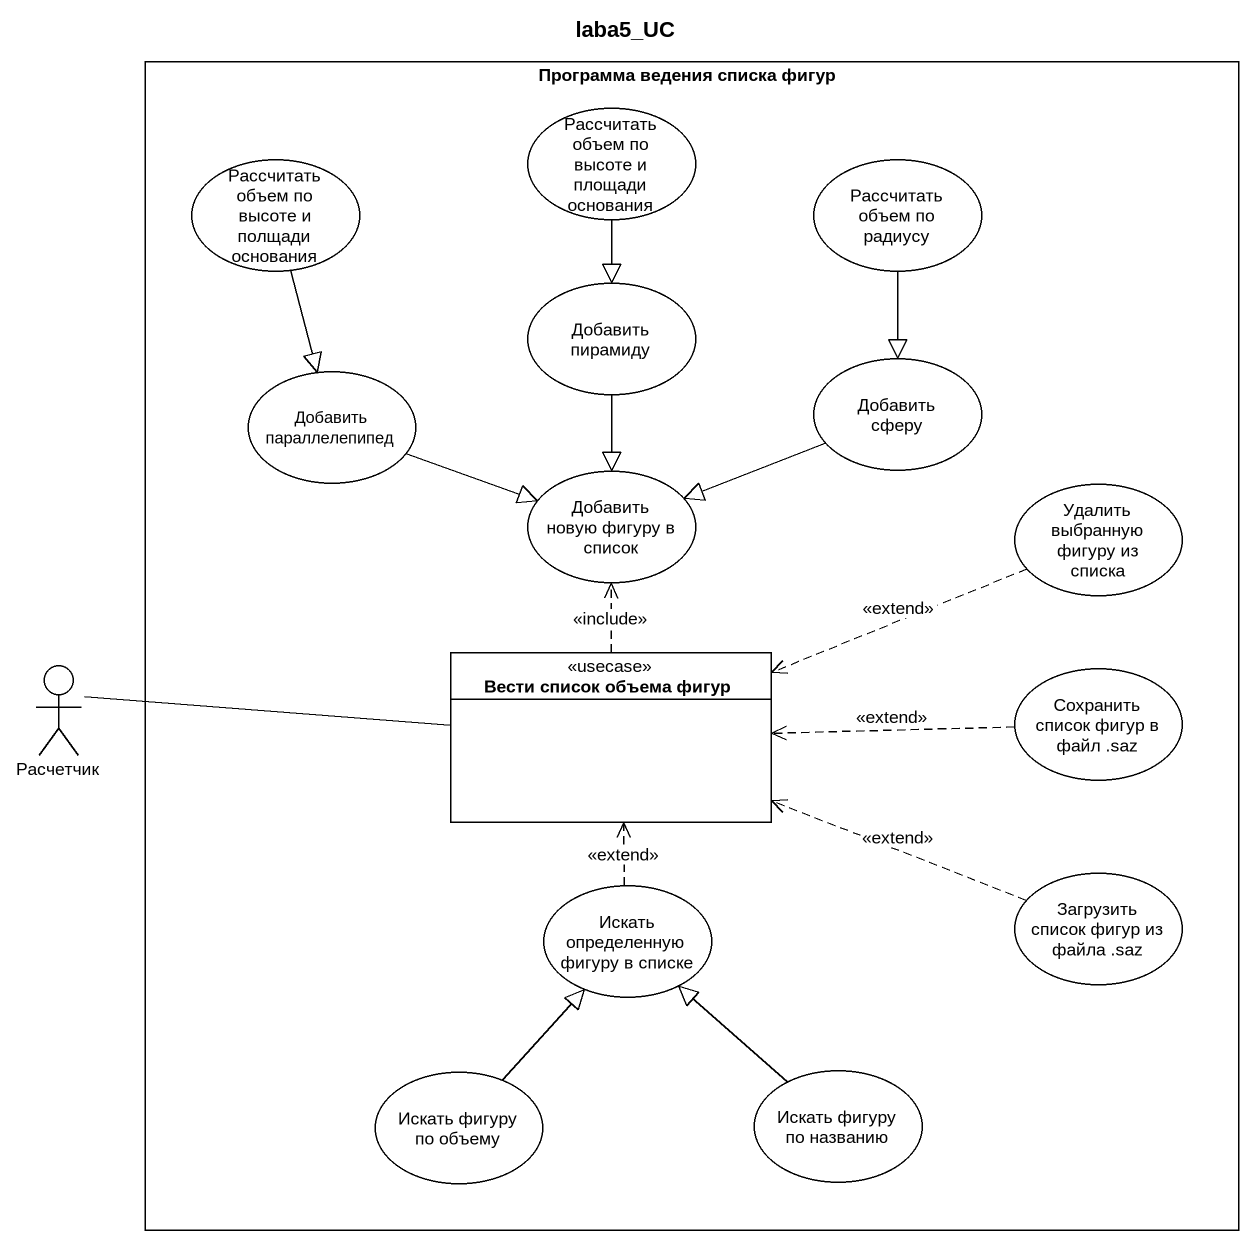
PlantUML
@startuml
title laba5_UC
allowmixing
hide circle
hide empty members
rectangle "Программа ведения списка фигур" as Программа_ведения_списка {
  usecase "Рассчитать объем по высоте и площади основания" as Рассчитать_объем_по_высоте
  usecase "Рассчитать объем по высоте и полщади основания" as Рассчитать_объем_по_высоте_2
  usecase "Рассчитать объем по радиусу" as Рассчитать_объем_по_радиусу
  usecase "Добавить пирамиду" as Добавить_пирамиду
  usecase "Добавить сферу" as Добавить_сферу
  usecase "Добавить параллелепипед" as Добавить_параллелепипед
  usecase "Добавить новую фигуру в список" as Добавить_новую_фигуру_в
  usecase "Удалить выбранную фигуру из списка" as Удалить_выбранную_фигуру_из
  class "Вести список объема фигур" as Вести_список_объема_фигур <<usecase>>
  usecase "Сохранить список фигур в файл .saz" as Сохранить_список_фигур_в
  usecase "Загрузить список фигур из файла .saz" as Загрузить_список_фигур_из
  usecase "Искать определенную фигуру в списке" as Искать_определенную_фигуру
  usecase "Искать фигуру по объему" as Искать_фигуру_по_объему
  usecase "Искать фигуру по названию" as Искать_фигуру_по_названию
}
actor Расчетчик
Рассчитать_объем_по_высоте --|> Добавить_пирамиду
Рассчитать_объем_по_высоте_2 --|> Добавить_параллелепипед
Рассчитать_объем_по_радиусу --|> Добавить_сферу
Добавить_пирамиду --|> Добавить_новую_фигуру_в
Добавить_сферу -left-|> Добавить_новую_фигуру_в
Добавить_параллелепипед -right-|> Добавить_новую_фигуру_в
Удалить_выбранную_фигуру_из .left.> Вести_список_объема_фигур : <<extend>>
Вести_список_объема_фигур .up.> Добавить_новую_фигуру_в : <<include>>
Расчетчик -right- Вести_список_объема_фигур
Сохранить_список_фигур_в .left.> Вести_список_объема_фигур : <<extend>>
Загрузить_список_фигур_из .left.> Вести_список_объема_фигур : <<extend>>
Искать_определенную_фигуру .up.> Вести_список_объема_фигур : <<extend>>
Искать_фигуру_по_объему -up-|> Искать_определенную_фигуру
Искать_фигуру_по_названию -up-|> Искать_определенную_фигуру
@enduml
